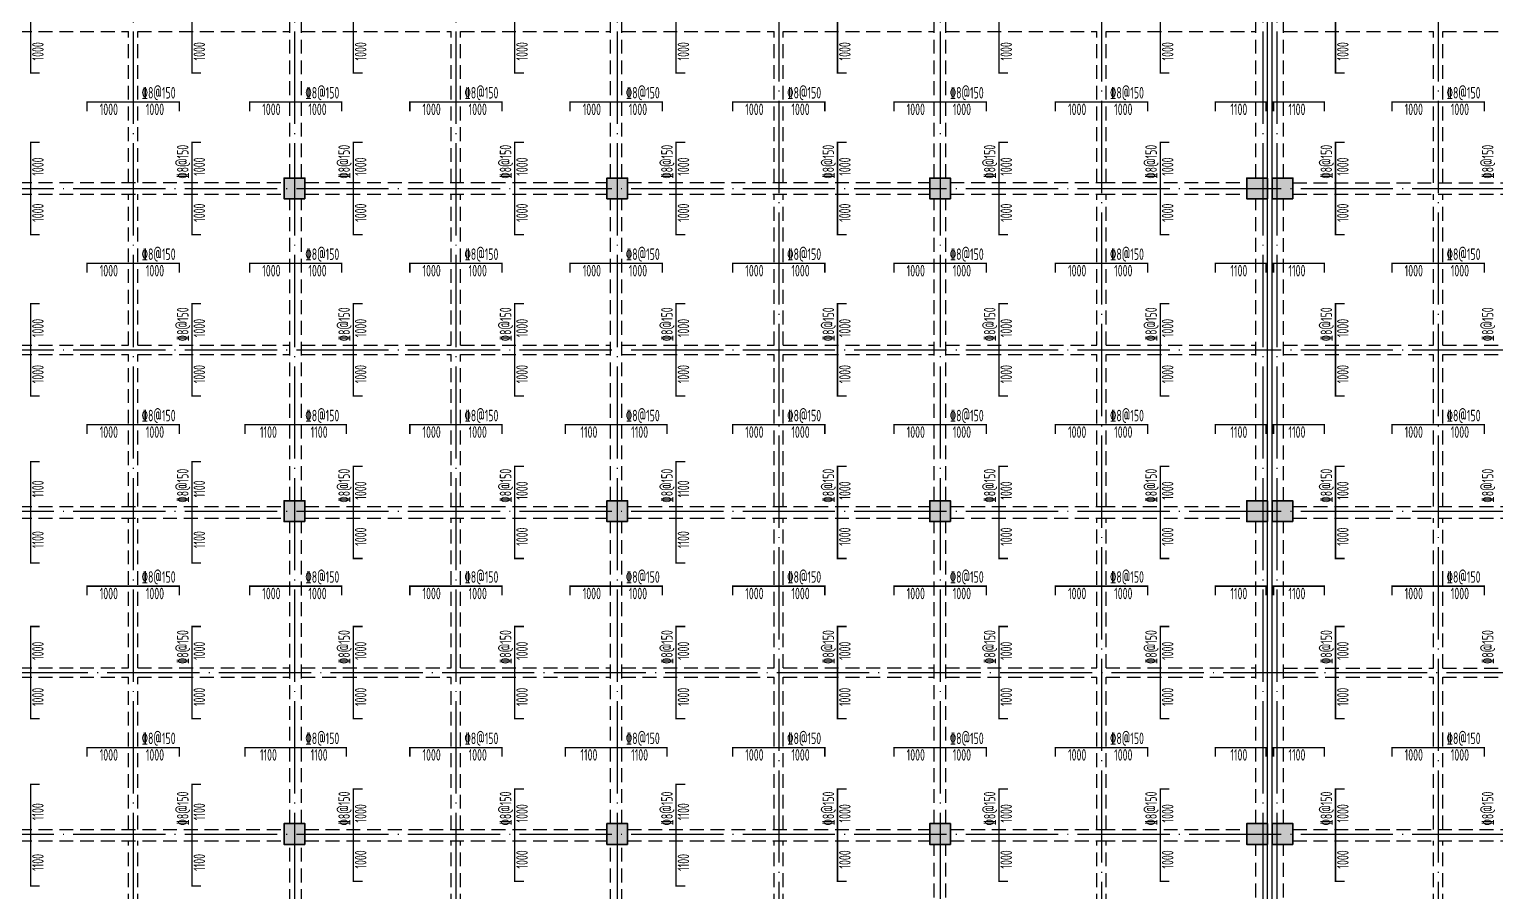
# Model space of a CAD drawing. Extents: x 8268344 to 8869063, y 669070 to 951310.
# Drawn here: x 8774892 to 8806692, y 913871 to 932571 of the extents above; entities that cross this region are included whole.
import ezdxf

# ---------------------------------------------------------------- set-up
doc = ezdxf.new("R2010")
doc.units = 0
doc.header["$LTSCALE"] = 1000
doc.linetypes.add('DASHED', pattern=[0.75, 0.5, -0.25])
doc.linetypes.add('DOTE', pattern=[2.42, 2, -0.2, 0.02, -0.2])
for name, color, linetype in [('BEAM', 4, 'DASHED'), ('BEAM_CON', 4, 'CONTINUOUS'), ('DOTE', 1, 'DOTE'), ('柱涂实', 54, 'CONTINUOUS'), ('楼板负筋文字', 7, 'CONTINUOUS')]:
    doc.layers.add(name, color=color, linetype=linetype)
for name, color, linetype, lineweight in [('柱', 2, 'CONTINUOUS', 35), ('楼板负筋标注', 84, 'CONTINUOUS', 25), ('楼板负筋钢筋', 1, 'CONTINUOUS', 35)]:
    doc.layers.add(name, color=color, linetype=linetype, lineweight=lineweight)
doc.styles.add('TSSD_REIN', font='Tssdeng.shx', dxfattribs={"width": 0.7, "bigfont": 'hztxt.shx'})

# ---------------------------------------------------------------- blocks, each defined once
blk = doc.blocks.new('2a')
at = {"layer": '柱涂实'}
for points in [[(9295488, 850459), (9295488, 850909), (9295038, 850909), (9295038, 850459)], [(9302488, 850459), (9302488, 850909), (9302038, 850909), (9302038, 850459)], [(9309488, 850459), (9309488, 850909), (9309038, 850909), (9309038, 850459)], [(9316363, 850459), (9316363, 850909), (9315913, 850909), (9315913, 850459)], [(9295488, 843459), (9295488, 843909), (9295038, 843909), (9295038, 843459)], [(9302488, 843459), (9302488, 843909), (9302038, 843909), (9302038, 843459)], [(9309488, 843459), (9309488, 843909), (9309038, 843909), (9309038, 843459)], [(9316363, 843459), (9316363, 843909), (9315913, 843909), (9315913, 843459)], [(9295488, 836459), (9295488, 836909), (9295038, 836909), (9295038, 836459)], [(9302488, 836459), (9302488, 836909), (9302038, 836909), (9302038, 836459)], [(9309488, 836459), (9309488, 836909), (9309038, 836909), (9309038, 836459)], [(9316363, 836459), (9316363, 836909), (9315913, 836909), (9315913, 836459)]]:
    blk.add_hatch(color=256, dxfattribs=at).paths.add_polyline_path(points)
at = {"layer": 'BEAM', "ltscale": 0.6}
for p, q in [((9295163, 850909), (9295163, 857459)), ((9295413, 850909), (9295413, 857459)), ((9302113, 850909), (9302113, 857459)), ((9302363, 850909), (9302363, 857459)), ((9309138, 850909), (9309138, 857459)), ((9309388, 850909), (9309388, 857459)), ((9316113, 850909), (9316113, 857459)), ((9288363, 854084), (9291663, 854084)), ((9291663, 850809), (9291663, 854084)), ((9291863, 854084), (9295163, 854084)), ((9291863, 850809), (9291863, 854084)), ((9295413, 854084), (9298663, 854084)), ((9298663, 850809), (9298663, 854084)), ((9298863, 854084), (9302113, 854084)), ((9298863, 850809), (9298863, 854084)), ((9302363, 854084), (9305663, 854084)), ((9305663, 850809), (9305663, 854084)), ((9305863, 854084), (9309138, 854084)), ((9305863, 850809), (9305863, 854084)), ((9309388, 854084), (9312663, 854084)), ((9312663, 850809), (9312663, 854084)), ((9312863, 854084), (9316113, 854084)), ((9312863, 850809), (9312863, 854084)), ((9288363, 850809), (9295038, 850809)), ((9295488, 850809), (9302038, 850809)), ((9302488, 850809), (9309038, 850809)), ((9309488, 850809), (9312763, 850809)), ((9312763, 850809), (9315913, 850809)), ((9288363, 850559), (9295038, 850559)), ((9291663, 847284), (9291663, 850559)), ((9291863, 847284), (9291863, 850559)), ((9295163, 843909), (9295163, 850459)), ((9295413, 843909), (9295413, 850459)), ((9295488, 850559), (9302038, 850559)), ((9298663, 847284), (9298663, 850559)), ((9298863, 847284), (9298863, 850559)), ((9302113, 843909), (9302113, 850459)), ((9302363, 843909), (9302363, 850459)), ((9302488, 850559), (9309038, 850559)), ((9305663, 847284), (9305663, 850559)), ((9305863, 847284), (9305863, 850559)), ((9309138, 843909), (9309138, 850459)), ((9309388, 843909), (9309388, 850459)), ((9309488, 850559), (9312763, 850559)), ((9312663, 847284), (9312663, 850559)), ((9312763, 850559), (9315913, 850559)), ((9312863, 847284), (9312863, 850559)), ((9316113, 843909), (9316113, 850459)), ((9288363, 847284), (9291663, 847284)), ((9291863, 847284), (9295163, 847284)), ((9295413, 847284), (9298663, 847284)), ((9298863, 847284), (9302113, 847284)), ((9302363, 847284), (9305663, 847284)), ((9305863, 847284), (9309138, 847284)), ((9309388, 847284), (9312663, 847284)), ((9312863, 847284), (9316113, 847284)), ((9288363, 847084), (9291663, 847084)), ((9291663, 843784), (9291663, 847084)), ((9291863, 847084), (9295163, 847084)), ((9291863, 843784), (9291863, 847084)), ((9295413, 847084), (9298663, 847084)), ((9298663, 843784), (9298663, 847084)), ((9298863, 847084), (9302113, 847084)), ((9298863, 843784), (9298863, 847084)), ((9302363, 847084), (9305663, 847084)), ((9305663, 843784), (9305663, 847084)), ((9305863, 847084), (9309138, 847084)), ((9305863, 843784), (9305863, 847084)), ((9309388, 847084), (9312663, 847084)), ((9312663, 843784), (9312663, 847084)), ((9312863, 847084), (9316113, 847084)), ((9312863, 843784), (9312863, 847084)), ((9288363, 843784), (9295038, 843784)), ((9295488, 843784), (9302038, 843784)), ((9302488, 843784), (9309038, 843784)), ((9309488, 843784), (9312763, 843784)), ((9312763, 843784), (9315913, 843784)), ((9288363, 843534), (9295038, 843534)), ((9291663, 840284), (9291663, 843534)), ((9291863, 840284), (9291863, 843534)), ((9295163, 836909), (9295163, 843459)), ((9295413, 836909), (9295413, 843459)), ((9295488, 843534), (9302038, 843534)), ((9298663, 840284), (9298663, 843534)), ((9298863, 840284), (9298863, 843534)), ((9302113, 836909), (9302113, 843459)), ((9302363, 836909), (9302363, 843459)), ((9302488, 843534), (9309038, 843534)), ((9305663, 840284), (9305663, 843534)), ((9305863, 840284), (9305863, 843534)), ((9309138, 836909), (9309138, 843459)), ((9309388, 836909), (9309388, 843459)), ((9309488, 843534), (9312763, 843534)), ((9312663, 840284), (9312663, 843534)), ((9312763, 843534), (9315913, 843534)), ((9312863, 840284), (9312863, 843534)), ((9316113, 836909), (9316113, 843459)), ((9288363, 840284), (9291663, 840284)), ((9291863, 840284), (9295163, 840284)), ((9295413, 840284), (9298663, 840284)), ((9298863, 840284), (9302113, 840284)), ((9302363, 840284), (9305663, 840284)), ((9305863, 840284), (9309138, 840284)), ((9309388, 840284), (9312663, 840284)), ((9312863, 840284), (9316113, 840284)), ((9288363, 840084), (9291663, 840084)), ((9291663, 836784), (9291663, 840084)), ((9291863, 840084), (9295163, 840084)), ((9291863, 836784), (9291863, 840084)), ((9295413, 840084), (9298663, 840084)), ((9298663, 836784), (9298663, 840084)), ((9298863, 840084), (9302113, 840084)), ((9298863, 836784), (9298863, 840084)), ((9302363, 840084), (9305663, 840084)), ((9305663, 836784), (9305663, 840084)), ((9305863, 840084), (9309138, 840084)), ((9305863, 836784), (9305863, 840084)), ((9309388, 840084), (9312663, 840084)), ((9312663, 836784), (9312663, 840084)), ((9312863, 840084), (9316113, 840084)), ((9312863, 836784), (9312863, 840084)), ((9288363, 836784), (9295038, 836784)), ((9295488, 836784), (9302038, 836784)), ((9302488, 836784), (9309038, 836784)), ((9309488, 836784), (9312763, 836784)), ((9312763, 836784), (9315913, 836784)), ((9288363, 836534), (9295038, 836534)), ((9291663, 833284), (9291663, 836534)), ((9291863, 833284), (9291863, 836534)), ((9295163, 829784), (9295163, 836459)), ((9295413, 829784), (9295413, 836459)), ((9295488, 836534), (9302038, 836534)), ((9298663, 833284), (9298663, 836534)), ((9298863, 833284), (9298863, 836534)), ((9302113, 829784), (9302113, 836459)), ((9302363, 829784), (9302363, 836459)), ((9302488, 836534), (9309038, 836534)), ((9305663, 833284), (9305663, 836534)), ((9305863, 833284), (9305863, 836534)), ((9309138, 829909), (9309138, 836459)), ((9309388, 829909), (9309388, 836459)), ((9309488, 836534), (9312763, 836534)), ((9312663, 833284), (9312663, 836534)), ((9312763, 836534), (9315913, 836534)), ((9312863, 833284), (9312863, 836534)), ((9316113, 829909), (9316113, 836459))]:
    blk.add_line(p, q, dxfattribs=at)
at = {"layer": 'BEAM_CON'}
for p, q in [((9316363, 850909), (9316363, 857459)), ((9316363, 843909), (9316363, 850459)), ((9316363, 836909), (9316363, 843459)), ((9316363, 829909), (9316363, 836459))]:
    blk.add_line(p, q, dxfattribs=at)
at = {"layer": '柱'}
for points in [[(9295488, 850459), (9295488, 850909), (9295038, 850909), (9295038, 850459)], [(9302488, 850459), (9302488, 850909), (9302038, 850909), (9302038, 850459)], [(9309488, 850459), (9309488, 850909), (9309038, 850909), (9309038, 850459)], [(9316363, 850459), (9316363, 850909), (9315913, 850909), (9315913, 850459)], [(9295488, 843459), (9295488, 843909), (9295038, 843909), (9295038, 843459)], [(9302488, 843459), (9302488, 843909), (9302038, 843909), (9302038, 843459)], [(9309488, 843459), (9309488, 843909), (9309038, 843909), (9309038, 843459)], [(9316363, 843459), (9316363, 843909), (9315913, 843909), (9315913, 843459)], [(9295488, 836459), (9295488, 836909), (9295038, 836909), (9295038, 836459)], [(9302488, 836459), (9302488, 836909), (9302038, 836909), (9302038, 836459)], [(9309488, 836459), (9309488, 836909), (9309038, 836909), (9309038, 836459)], [(9316363, 836459), (9316363, 836909), (9315913, 836909), (9315913, 836459)]]:
    blk.add_lwpolyline(points, close=True, dxfattribs=at)
at = {"layer": '柱涂实', "linetype": 'Continuous'}
for points in [[(9295488, 850459), (9295488, 850909), (9295038, 850909), (9295038, 850459)], [(9302488, 850459), (9302488, 850909), (9302038, 850909), (9302038, 850459)], [(9309488, 850459), (9309488, 850909), (9309038, 850909), (9309038, 850459)], [(9316363, 850459), (9316363, 850909), (9315913, 850909), (9315913, 850459)], [(9295488, 843459), (9295488, 843909), (9295038, 843909), (9295038, 843459)], [(9302488, 843459), (9302488, 843909), (9302038, 843909), (9302038, 843459)], [(9309488, 843459), (9309488, 843909), (9309038, 843909), (9309038, 843459)], [(9316363, 843459), (9316363, 843909), (9315913, 843909), (9315913, 843459)], [(9295488, 836459), (9295488, 836909), (9295038, 836909), (9295038, 836459)], [(9302488, 836459), (9302488, 836909), (9302038, 836909), (9302038, 836459)], [(9309488, 836459), (9309488, 836909), (9309038, 836909), (9309038, 836459)], [(9316363, 836459), (9316363, 836909), (9315913, 836909), (9315913, 836459)]]:
    blk.add_lwpolyline(points, close=True, dxfattribs=at)
blk = doc.blocks.new('2b')
at = {"layer": '柱涂实'}
for points in [[(9167461, 859608), (9167461, 860058), (9167011, 860058), (9167011, 859608)], [(9167461, 852608), (9167461, 853058), (9167011, 853058), (9167011, 852608)], [(9167461, 845608), (9167461, 846058), (9167011, 846058), (9167011, 845608)]]:
    blk.add_hatch(color=256, dxfattribs=at).paths.add_polyline_path(points)
at = {"layer": 'BEAM', "ltscale": 0.6}
for p, q in [((9167261, 860058), (9167261, 866608)), ((9167261, 863233), (9170511, 863233)), ((9170511, 859958), (9170511, 863233)), ((9170711, 863233), (9173986, 863233)), ((9170711, 859958), (9170711, 863233)), ((9167461, 859958), (9173886, 859958)), ((9167261, 853058), (9167261, 859608)), ((9167461, 859708), (9173886, 859708)), ((9170511, 856433), (9170511, 859708)), ((9170711, 856433), (9170711, 859708)), ((9167261, 856433), (9170511, 856433)), ((9170711, 856433), (9173986, 856433)), ((9167261, 856233), (9170511, 856233)), ((9170511, 852933), (9170511, 856233)), ((9170711, 856233), (9173986, 856233)), ((9170711, 852933), (9170711, 856233)), ((9167461, 852933), (9173886, 852933)), ((9167261, 846058), (9167261, 852608)), ((9167461, 852683), (9173886, 852683)), ((9170511, 849433), (9170511, 852683)), ((9170711, 849433), (9170711, 852683)), ((9167261, 849433), (9170511, 849433)), ((9170711, 849433), (9173986, 849433)), ((9167261, 849233), (9170511, 849233)), ((9170511, 845933), (9170511, 849233)), ((9170711, 849233), (9173986, 849233)), ((9170711, 845933), (9170711, 849233)), ((9167461, 845933), (9173886, 845933)), ((9167261, 839058), (9167261, 845608)), ((9167461, 845683), (9173886, 845683)), ((9170511, 842433), (9170511, 845683)), ((9170711, 842433), (9170711, 845683))]:
    blk.add_line(p, q, dxfattribs=at)
at = {"layer": 'BEAM_CON'}
for p, q in [((9167011, 860058), (9167011, 866608)), ((9167011, 853058), (9167011, 859608)), ((9167011, 846058), (9167011, 852608)), ((9167011, 839058), (9167011, 845608))]:
    blk.add_line(p, q, dxfattribs=at)
at = {"layer": '柱'}
for points in [[(9167461, 859608), (9167461, 860058), (9167011, 860058), (9167011, 859608)], [(9167461, 852608), (9167461, 853058), (9167011, 853058), (9167011, 852608)], [(9167461, 845608), (9167461, 846058), (9167011, 846058), (9167011, 845608)]]:
    blk.add_lwpolyline(points, close=True, dxfattribs=at)
at = {"layer": '柱涂实', "linetype": 'Continuous'}
for points in [[(9167461, 859608), (9167461, 860058), (9167011, 860058), (9167011, 859608)], [(9167461, 852608), (9167461, 853058), (9167011, 853058), (9167011, 852608)], [(9167461, 845608), (9167461, 846058), (9167011, 846058), (9167011, 845608)]]:
    blk.add_lwpolyline(points, close=True, dxfattribs=at)

msp = doc.modelspace()

# ---------------------------------------------------------------- linework, layer by layer
at = {"layer": 'DOTE'}
for p, q in [((8777143.8, 944621.4), (8777143.8, 908121.4)), ((8780643.8, 944621.4), (8780643.8, 899621.4)), ((8784143.8, 944621.4), (8784143.8, 904221.4)), ((8787643.8, 944621.4), (8787643.8, 899621.4)), ((8794643.8, 944621.4), (8794643.8, 899621.4)), ((8801643.8, 944621.4), (8801643.8, 899621.4)), ((8801643.8, 944621.4), (8801643.8, 899621.4)), ((8801943.8, 944621.4), (8801943.8, 899621.4)), ((8791143.8, 943121.4), (8791143.8, 899621.4)), ((8798143.8, 943121.4), (8798143.8, 899621.4)), ((8805443.8, 943121.4), (8805443.8, 899621.4)), ((8751643.8, 929121.4), (8853943.8, 929121.4)), ((8751643.8, 925621.4), (8850943.8, 925621.4)), ((8751643.8, 922121.4), (8853943.8, 922121.4)), ((8759643.8, 918621.4), (8853943.8, 918621.4)), ((8751643.8, 915121.4), (8853943.8, 915121.4))]:
    msp.add_line(p, q, dxfattribs=at)
at = {"layer": '楼板负筋钢筋', "const_width": 30}
for points in [[(8775118.8, 931621.4), (8774918.8, 931621.4), (8774918.8, 933621.4), (8775118.8, 933621.4)], [(8778618.8, 931621.4), (8778418.8, 931621.4), (8778418.8, 933621.4), (8778618.8, 933621.4)], [(8782118.8, 931621.4), (8781918.8, 931621.4), (8781918.8, 933621.4), (8782118.8, 933621.4)], [(8785618.8, 931621.4), (8785418.8, 931621.4), (8785418.8, 933621.4), (8785618.8, 933621.4)], [(8789118.8, 931621.4), (8788918.8, 931621.4), (8788918.8, 933621.4), (8789118.8, 933621.4)], [(8792618.8, 931621.4), (8792418.8, 931621.4), (8792418.8, 933621.4), (8792618.8, 933621.4)], [(8796118.8, 931621.4), (8795918.8, 931621.4), (8795918.8, 933621.4), (8796118.8, 933621.4)], [(8799618.8, 931621.4), (8799418.8, 931621.4), (8799418.8, 933621.4), (8799618.8, 933621.4)], [(8803418.8, 931621.4), (8803218.8, 931621.4), (8803218.8, 933621.4), (8803418.8, 933621.4)], [(8776143.8, 930796.4), (8776143.8, 930996.4), (8778143.8, 930996.4), (8778143.8, 930796.4)], [(8779668.8, 930796.4), (8779668.8, 930996.4), (8781668.8, 930996.4), (8781668.8, 930796.4)], [(8783143.8, 930796.4), (8783143.8, 930996.4), (8785143.8, 930996.4), (8785143.8, 930796.4)], [(8786618.8, 930796.4), (8786618.8, 930996.4), (8788618.8, 930996.4), (8788618.8, 930796.4)], [(8790143.8, 930796.4), (8790143.8, 930996.4), (8792143.8, 930996.4), (8792143.8, 930796.4)], [(8793643.8, 930796.4), (8793643.8, 930996.4), (8795643.8, 930996.4), (8795643.8, 930796.4)], [(8797143.8, 930796.4), (8797143.8, 930996.4), (8799143.8, 930996.4), (8799143.8, 930796.4)], [(8800613.8, 930796.4), (8800613.8, 930996.4), (8801713.8, 930996.4), (8801713.8, 930796.4)], [(8801873.8, 930796.4), (8801873.8, 930996.4), (8802973.8, 930996.4), (8802973.8, 930796.4)], [(8804443.8, 930796.4), (8804443.8, 930996.4), (8806443.8, 930996.4), (8806443.8, 930796.4)], [(8775118.8, 928121.4), (8774918.8, 928121.4), (8774918.8, 930121.4), (8775118.8, 930121.4)], [(8778618.8, 928121.4), (8778418.8, 928121.4), (8778418.8, 930121.4), (8778618.8, 930121.4)], [(8782118.8, 928121.4), (8781918.8, 928121.4), (8781918.8, 930121.4), (8782118.8, 930121.4)], [(8785618.8, 928121.4), (8785418.8, 928121.4), (8785418.8, 930121.4), (8785618.8, 930121.4)], [(8789118.8, 928121.4), (8788918.8, 928121.4), (8788918.8, 930121.4), (8789118.8, 930121.4)], [(8792618.8, 928121.4), (8792418.8, 928121.4), (8792418.8, 930121.4), (8792618.8, 930121.4)], [(8796118.8, 928121.4), (8795918.8, 928121.4), (8795918.8, 930121.4), (8796118.8, 930121.4)], [(8799618.8, 928121.4), (8799418.8, 928121.4), (8799418.8, 930121.4), (8799618.8, 930121.4)], [(8803418.8, 928121.4), (8803218.8, 928121.4), (8803218.8, 930121.4), (8803418.8, 930121.4)], [(8776143.8, 927296.4), (8776143.8, 927496.4), (8778143.8, 927496.4), (8778143.8, 927296.4)], [(8779668.8, 927296.4), (8779668.8, 927496.4), (8781668.8, 927496.4), (8781668.8, 927296.4)], [(8783143.8, 927296.4), (8783143.8, 927496.4), (8785143.8, 927496.4), (8785143.8, 927296.4)], [(8786618.8, 927296.4), (8786618.8, 927496.4), (8788618.8, 927496.4), (8788618.8, 927296.4)], [(8790143.8, 927296.4), (8790143.8, 927496.4), (8792143.8, 927496.4), (8792143.8, 927296.4)], [(8793643.8, 927296.4), (8793643.8, 927496.4), (8795643.8, 927496.4), (8795643.8, 927296.4)], [(8797143.8, 927296.4), (8797143.8, 927496.4), (8799143.8, 927496.4), (8799143.8, 927296.4)], [(8800613.8, 927296.4), (8800613.8, 927496.4), (8801713.8, 927496.4), (8801713.8, 927296.4)], [(8801873.8, 927296.4), (8801873.8, 927496.4), (8802973.8, 927496.4), (8802973.8, 927296.4)], [(8804443.8, 927296.4), (8804443.8, 927496.4), (8806443.8, 927496.4), (8806443.8, 927296.4)], [(8775118.8, 924621.4), (8774918.8, 924621.4), (8774918.8, 926621.4), (8775118.8, 926621.4)], [(8778618.8, 924621.4), (8778418.8, 924621.4), (8778418.8, 926621.4), (8778618.8, 926621.4)], [(8782118.8, 924621.4), (8781918.8, 924621.4), (8781918.8, 926621.4), (8782118.8, 926621.4)], [(8785618.8, 924621.4), (8785418.8, 924621.4), (8785418.8, 926621.4), (8785618.8, 926621.4)], [(8789118.8, 924621.4), (8788918.8, 924621.4), (8788918.8, 926621.4), (8789118.8, 926621.4)], [(8792618.8, 924621.4), (8792418.8, 924621.4), (8792418.8, 926621.4), (8792618.8, 926621.4)], [(8796118.8, 924621.4), (8795918.8, 924621.4), (8795918.8, 926621.4), (8796118.8, 926621.4)], [(8799618.8, 924621.4), (8799418.8, 924621.4), (8799418.8, 926621.4), (8799618.8, 926621.4)], [(8803418.8, 924621.4), (8803218.8, 924621.4), (8803218.8, 926621.4), (8803418.8, 926621.4)], [(8776143.8, 923796.4), (8776143.8, 923996.4), (8778143.8, 923996.4), (8778143.8, 923796.4)], [(8779568.8, 923796.4), (8779568.8, 923996.4), (8781768.8, 923996.4), (8781768.8, 923796.4)], [(8783143.8, 923796.4), (8783143.8, 923996.4), (8785143.8, 923996.4), (8785143.8, 923796.4)], [(8786518.8, 923796.4), (8786518.8, 923996.4), (8788718.8, 923996.4), (8788718.8, 923796.4)], [(8790143.8, 923796.4), (8790143.8, 923996.4), (8792143.8, 923996.4), (8792143.8, 923796.4)], [(8793643.8, 923796.4), (8793643.8, 923996.4), (8795643.8, 923996.4), (8795643.8, 923796.4)], [(8797143.8, 923796.4), (8797143.8, 923996.4), (8799143.8, 923996.4), (8799143.8, 923796.4)], [(8800613.8, 923796.4), (8800613.8, 923996.4), (8801713.8, 923996.4), (8801713.8, 923796.4)], [(8801873.8, 923796.4), (8801873.8, 923996.4), (8802973.8, 923996.4), (8802973.8, 923796.4)], [(8804443.8, 923796.4), (8804443.8, 923996.4), (8806443.8, 923996.4), (8806443.8, 923796.4)], [(8775118.8, 920996.4), (8774918.8, 920996.4), (8774918.8, 923196.4), (8775118.8, 923196.4)], [(8778618.8, 920996.4), (8778418.8, 920996.4), (8778418.8, 923196.4), (8778618.8, 923196.4)], [(8789118.8, 920996.4), (8788918.8, 920996.4), (8788918.8, 923196.4), (8789118.8, 923196.4)], [(8782118.8, 921096.4), (8781918.8, 921096.4), (8781918.8, 923096.4), (8782118.8, 923096.4)], [(8785618.8, 921096.4), (8785418.8, 921096.4), (8785418.8, 923096.4), (8785618.8, 923096.4)], [(8792618.8, 921096.4), (8792418.8, 921096.4), (8792418.8, 923096.4), (8792618.8, 923096.4)], [(8796118.8, 921096.4), (8795918.8, 921096.4), (8795918.8, 923096.4), (8796118.8, 923096.4)], [(8799618.8, 921096.4), (8799418.8, 921096.4), (8799418.8, 923096.4), (8799618.8, 923096.4)], [(8803418.8, 921096.4), (8803218.8, 921096.4), (8803218.8, 923096.4), (8803418.8, 923096.4)], [(8776143.8, 920296.4), (8776143.8, 920496.4), (8778143.8, 920496.4), (8778143.8, 920296.4)], [(8779668.8, 920296.4), (8779668.8, 920496.4), (8781668.8, 920496.4), (8781668.8, 920296.4)], [(8783143.8, 920296.4), (8783143.8, 920496.4), (8785143.8, 920496.4), (8785143.8, 920296.4)], [(8786618.8, 920296.4), (8786618.8, 920496.4), (8788618.8, 920496.4), (8788618.8, 920296.4)], [(8790143.8, 920296.4), (8790143.8, 920496.4), (8792143.8, 920496.4), (8792143.8, 920296.4)], [(8793643.8, 920296.4), (8793643.8, 920496.4), (8795643.8, 920496.4), (8795643.8, 920296.4)], [(8797143.8, 920296.4), (8797143.8, 920496.4), (8799143.8, 920496.4), (8799143.8, 920296.4)], [(8800613.8, 920296.4), (8800613.8, 920496.4), (8801713.8, 920496.4), (8801713.8, 920296.4)], [(8801873.8, 920296.4), (8801873.8, 920496.4), (8802973.8, 920496.4), (8802973.8, 920296.4)], [(8804443.8, 920296.4), (8804443.8, 920496.4), (8806443.8, 920496.4), (8806443.8, 920296.4)], [(8775118.8, 917621.4), (8774918.8, 917621.4), (8774918.8, 919621.4), (8775118.8, 919621.4)], [(8778618.8, 917621.4), (8778418.8, 917621.4), (8778418.8, 919621.4), (8778618.8, 919621.4)], [(8782118.8, 917621.4), (8781918.8, 917621.4), (8781918.8, 919621.4), (8782118.8, 919621.4)], [(8785618.8, 917621.4), (8785418.8, 917621.4), (8785418.8, 919621.4), (8785618.8, 919621.4)], [(8789118.8, 917621.4), (8788918.8, 917621.4), (8788918.8, 919621.4), (8789118.8, 919621.4)], [(8792618.8, 917621.4), (8792418.8, 917621.4), (8792418.8, 919621.4), (8792618.8, 919621.4)], [(8796118.8, 917621.4), (8795918.8, 917621.4), (8795918.8, 919621.4), (8796118.8, 919621.4)], [(8799618.8, 917621.4), (8799418.8, 917621.4), (8799418.8, 919621.4), (8799618.8, 919621.4)], [(8803418.8, 917621.4), (8803218.8, 917621.4), (8803218.8, 919621.4), (8803418.8, 919621.4)], [(8776143.8, 916796.4), (8776143.8, 916996.4), (8778143.8, 916996.4), (8778143.8, 916796.4)], [(8779568.8, 916796.4), (8779568.8, 916996.4), (8781768.8, 916996.4), (8781768.8, 916796.4)], [(8783143.8, 916796.4), (8783143.8, 916996.4), (8785143.8, 916996.4), (8785143.8, 916796.4)], [(8786518.8, 916796.4), (8786518.8, 916996.4), (8788718.8, 916996.4), (8788718.8, 916796.4)], [(8790143.8, 916796.4), (8790143.8, 916996.4), (8792143.8, 916996.4), (8792143.8, 916796.4)], [(8793643.8, 916796.4), (8793643.8, 916996.4), (8795643.8, 916996.4), (8795643.8, 916796.4)], [(8797143.8, 916796.4), (8797143.8, 916996.4), (8799143.8, 916996.4), (8799143.8, 916796.4)], [(8800613.8, 916796.4), (8800613.8, 916996.4), (8801713.8, 916996.4), (8801713.8, 916796.4)], [(8801873.8, 916796.4), (8801873.8, 916996.4), (8802973.8, 916996.4), (8802973.8, 916796.4)], [(8804443.8, 916796.4), (8804443.8, 916996.4), (8806443.8, 916996.4), (8806443.8, 916796.4)], [(8775118.8, 913996.4), (8774918.8, 913996.4), (8774918.8, 916196.4), (8775118.8, 916196.4)], [(8778618.8, 913996.4), (8778418.8, 913996.4), (8778418.8, 916196.4), (8778618.8, 916196.4)], [(8789118.8, 913996.4), (8788918.8, 913996.4), (8788918.8, 916196.4), (8789118.8, 916196.4)], [(8782118.8, 914096.4), (8781918.8, 914096.4), (8781918.8, 916096.4), (8782118.8, 916096.4)], [(8785618.8, 914096.4), (8785418.8, 914096.4), (8785418.8, 916096.4), (8785618.8, 916096.4)], [(8792618.8, 914096.4), (8792418.8, 914096.4), (8792418.8, 916096.4), (8792618.8, 916096.4)], [(8796118.8, 914096.4), (8795918.8, 914096.4), (8795918.8, 916096.4), (8796118.8, 916096.4)], [(8799618.8, 914096.4), (8799418.8, 914096.4), (8799418.8, 916096.4), (8799618.8, 916096.4)], [(8803418.8, 914096.4), (8803218.8, 914096.4), (8803218.8, 916096.4), (8803418.8, 916096.4)]]:
    msp.add_lwpolyline(points, dxfattribs=at)

# ---------------------------------------------------------------- block references
at = {"layer": '柱涂实'}
for name, p in [('2a', (-514619.7, 78437.5)), ('2b', (-365167.2, 69288.1))]:
    msp.add_blockref(name, p, dxfattribs=at)

# ---------------------------------------------------------------- texts
at = {"layer": '楼板负筋文字', "style": 'TSSD_REIN', "width": 0.65}
for p in [(8777327.5, 931070.5), (8780877.5, 931070.5), (8784327.5, 931070.5), (8787827.5, 931070.5), (8791327.5, 931070.5), (8794852.5, 931070.5), (8798327.5, 931070.5), (8805627.5, 931070.5), (8777327.5, 927570.5), (8780877.5, 927570.5), (8784327.5, 927570.5), (8787827.5, 927570.5), (8791327.5, 927570.5), (8794852.5, 927570.5), (8798327.5, 927570.5), (8805627.5, 927570.5), (8777327.5, 924070.5), (8780877.5, 924070.5), (8784327.5, 924070.5), (8787827.5, 924070.5), (8791327.5, 924070.5), (8794852.5, 924070.5), (8798327.5, 924070.5), (8805627.5, 924070.5), (8777327.5, 920570.5), (8780877.5, 920570.5), (8784327.5, 920570.5), (8787827.5, 920570.5), (8791327.5, 920570.5), (8794852.5, 920570.5), (8798327.5, 920570.5), (8805627.5, 920570.5), (8777327.5, 917070.5), (8780877.5, 917070.5), (8784327.5, 917070.5), (8787827.5, 917070.5), (8791327.5, 917070.5), (8794852.5, 917070.5), (8798327.5, 917070.5), (8805627.5, 917070.5)]:
    msp.add_text('%%1328@150', height=250, dxfattribs=at).set_placement(p)
for p in [(8778344.7, 929330.2), (8781844.7, 929330.2), (8785344.7, 929330.2), (8788844.7, 929330.2), (8792344.7, 929330.2), (8795844.7, 929330.2), (8799344.7, 929330.2), (8803144.7, 929330.2), (8806644.7, 929330.2), (8778344.7, 925805.2), (8781844.7, 925805.2), (8785344.7, 925805.2), (8788844.7, 925805.2), (8792344.7, 925805.2), (8795844.7, 925805.2), (8799344.7, 925805.2), (8803144.7, 925805.2), (8806644.7, 925805.2), (8778344.7, 922305.2), (8781844.7, 922305.2), (8785344.7, 922305.2), (8788844.7, 922305.2), (8792344.7, 922305.2), (8795844.7, 922305.2), (8799344.7, 922305.2), (8803144.7, 922305.2), (8806644.7, 922305.2), (8778344.7, 918805.2), (8781844.7, 918805.2), (8785344.7, 918805.2), (8788844.7, 918805.2), (8792344.7, 918805.2), (8795844.7, 918805.2), (8799344.7, 918805.2), (8803144.7, 918805.2), (8806644.7, 918805.2), (8778344.7, 915305.2), (8781844.7, 915305.2), (8785344.7, 915305.2), (8788844.7, 915305.2), (8792344.7, 915305.2), (8795844.7, 915305.2), (8799344.7, 915305.2), (8803144.7, 915305.2), (8806644.7, 915305.2)]:
    msp.add_text('%%1328@150', height=250, rotation=450, dxfattribs=at).set_placement(p)
at = {"layer": '楼板负筋标注', "style": 'TSSD_REIN', "width": 0.65}
for s, p in [('1000', (8775202.9, 931896.4)), ('1000', (8778702.9, 931896.4)), ('1000', (8782202.9, 931896.4)), ('1000', (8785702.9, 931896.4)), ('1000', (8789202.9, 931896.4)), ('1000', (8792702.9, 931896.4)), ('1000', (8796202.9, 931896.4)), ('1000', (8799702.9, 931896.4)), ('1000', (8803502.9, 931896.4)), ('1000', (8775202.9, 929396.4)), ('1000', (8778702.9, 929396.4)), ('1000', (8782202.9, 929396.4)), ('1000', (8785702.9, 929396.4)), ('1000', (8789202.9, 929396.4)), ('1000', (8792702.9, 929396.4)), ('1000', (8796202.9, 929396.4)), ('1000', (8799702.9, 929396.4)), ('1000', (8803502.9, 929396.4)), ('1000', (8775202.9, 928396.4)), ('1000', (8778702.9, 928396.4)), ('1000', (8782202.9, 928396.4)), ('1000', (8785702.9, 928396.4)), ('1000', (8789202.9, 928396.4)), ('1000', (8792702.9, 928396.4)), ('1000', (8796202.9, 928396.4)), ('1000', (8799702.9, 928396.4)), ('1000', (8803502.9, 928396.4)), ('1000', (8775202.9, 925896.4)), ('1000', (8778702.9, 925896.4)), ('1000', (8782202.9, 925896.4)), ('1000', (8785702.9, 925896.4)), ('1000', (8789202.9, 925896.4)), ('1000', (8792702.9, 925896.4)), ('1000', (8796202.9, 925896.4)), ('1000', (8799702.9, 925896.4)), ('1000', (8803502.9, 925896.4)), ('1000', (8775202.9, 924896.4)), ('1000', (8778702.9, 924896.4)), ('1000', (8782202.9, 924896.4)), ('1000', (8785702.9, 924896.4)), ('1000', (8789202.9, 924896.4)), ('1000', (8792702.9, 924896.4)), ('1000', (8796202.9, 924896.4)), ('1000', (8799702.9, 924896.4)), ('1000', (8803502.9, 924896.4)), ('1100', (8775202.9, 922421.4)), ('1100', (8778702.9, 922421.4)), ('1000', (8782202.9, 922371.4)), ('1000', (8785702.9, 922371.4)), ('1100', (8789202.9, 922421.4)), ('1000', (8792702.9, 922371.4)), ('1000', (8796202.9, 922371.4)), ('1000', (8799702.9, 922371.4)), ('1000', (8803502.9, 922371.4)), ('1100', (8775202.9, 921321.4)), ('1100', (8778702.9, 921321.4)), ('1000', (8782202.9, 921371.4)), ('1000', (8785702.9, 921371.4)), ('1100', (8789202.9, 921321.4)), ('1000', (8792702.9, 921371.4)), ('1000', (8796202.9, 921371.4)), ('1000', (8799702.9, 921371.4)), ('1000', (8803502.9, 921371.4)), ('1000', (8775202.9, 918896.4)), ('1000', (8778702.9, 918896.4)), ('1000', (8782202.9, 918896.4)), ('1000', (8785702.9, 918896.4)), ('1000', (8789202.9, 918896.4)), ('1000', (8792702.9, 918896.4)), ('1000', (8796202.9, 918896.4)), ('1000', (8799702.9, 918896.4)), ('1000', (8803502.9, 918896.4)), ('1000', (8775202.9, 917896.4)), ('1000', (8778702.9, 917896.4)), ('1000', (8782202.9, 917896.4)), ('1000', (8785702.9, 917896.4)), ('1000', (8789202.9, 917896.4)), ('1000', (8792702.9, 917896.4)), ('1000', (8796202.9, 917896.4)), ('1000', (8799702.9, 917896.4)), ('1000', (8803502.9, 917896.4)), ('1100', (8775202.9, 915421.4)), ('1100', (8778702.9, 915421.4)), ('1000', (8782202.9, 915371.4)), ('1000', (8785702.9, 915371.4)), ('1100', (8789202.9, 915421.4)), ('1000', (8792702.9, 915371.4)), ('1000', (8796202.9, 915371.4)), ('1000', (8799702.9, 915371.4)), ('1000', (8803502.9, 915371.4)), ('1100', (8775202.9, 914321.4)), ('1100', (8778702.9, 914321.4)), ('1000', (8782202.9, 914371.4)), ('1000', (8785702.9, 914371.4)), ('1100', (8789202.9, 914321.4)), ('1000', (8792702.9, 914371.4)), ('1000', (8796202.9, 914371.4)), ('1000', (8799702.9, 914371.4)), ('1000', (8803502.9, 914371.4))]:
    msp.add_text(s, height=250, rotation=90, dxfattribs=at).set_placement(p)
for s, p in [('1000', (8776418.8, 930712.3)), ('1000', (8777418.8, 930712.3)), ('1000', (8779943.8, 930712.3)), ('1000', (8780943.8, 930712.3)), ('1000', (8783418.8, 930712.3)), ('1000', (8784418.8, 930712.3)), ('1000', (8786893.8, 930712.3)), ('1000', (8787893.8, 930712.3)), ('1000', (8790418.8, 930712.3)), ('1000', (8791418.8, 930712.3)), ('1000', (8793918.8, 930712.3)), ('1000', (8794918.8, 930712.3)), ('1000', (8797418.8, 930712.3)), ('1000', (8798418.8, 930712.3)), ('1100', (8800938.8, 930712.3)), ('1100', (8802198.8, 930712.3)), ('1000', (8804718.8, 930712.3)), ('1000', (8805718.8, 930712.3)), ('1000', (8776418.8, 927212.3)), ('1000', (8777418.8, 927212.3)), ('1000', (8779943.8, 927212.3)), ('1000', (8780943.8, 927212.3)), ('1000', (8783418.8, 927212.3)), ('1000', (8784418.8, 927212.3)), ('1000', (8786893.8, 927212.3)), ('1000', (8787893.8, 927212.3)), ('1000', (8790418.8, 927212.3)), ('1000', (8791418.8, 927212.3)), ('1000', (8793918.8, 927212.3)), ('1000', (8794918.8, 927212.3)), ('1000', (8797418.8, 927212.3)), ('1000', (8798418.8, 927212.3)), ('1100', (8800938.8, 927212.3)), ('1100', (8802198.8, 927212.3)), ('1000', (8804718.8, 927212.3)), ('1000', (8805718.8, 927212.3)), ('1000', (8776418.8, 923712.3)), ('1000', (8777418.8, 923712.3)), ('1100', (8779893.8, 923712.3)), ('1100', (8780993.8, 923712.3)), ('1000', (8783418.8, 923712.3)), ('1000', (8784418.8, 923712.3)), ('1100', (8786843.8, 923712.3)), ('1100', (8787943.8, 923712.3)), ('1000', (8790418.8, 923712.3)), ('1000', (8791418.8, 923712.3)), ('1000', (8793918.8, 923712.3)), ('1000', (8794918.8, 923712.3)), ('1000', (8797418.8, 923712.3)), ('1000', (8798418.8, 923712.3)), ('1100', (8800938.8, 923712.3)), ('1100', (8802198.8, 923712.3)), ('1000', (8804718.8, 923712.3)), ('1000', (8805718.8, 923712.3)), ('1000', (8776418.8, 920212.3)), ('1000', (8777418.8, 920212.3)), ('1000', (8779943.8, 920212.3)), ('1000', (8780943.8, 920212.3)), ('1000', (8783418.8, 920212.3)), ('1000', (8784418.8, 920212.3)), ('1000', (8786893.8, 920212.3)), ('1000', (8787893.8, 920212.3)), ('1000', (8790418.8, 920212.3)), ('1000', (8791418.8, 920212.3)), ('1000', (8793918.8, 920212.3)), ('1000', (8794918.8, 920212.3)), ('1000', (8797418.8, 920212.3)), ('1000', (8798418.8, 920212.3)), ('1100', (8800938.8, 920212.3)), ('1100', (8802198.8, 920212.3)), ('1000', (8804718.8, 920212.3)), ('1000', (8805718.8, 920212.3)), ('1000', (8776418.8, 916712.3)), ('1000', (8777418.8, 916712.3)), ('1100', (8779893.8, 916712.3)), ('1100', (8780993.8, 916712.3)), ('1000', (8783418.8, 916712.3)), ('1000', (8784418.8, 916712.3)), ('1100', (8786843.8, 916712.3)), ('1100', (8787943.8, 916712.3)), ('1000', (8790418.8, 916712.3)), ('1000', (8791418.8, 916712.3)), ('1000', (8793918.8, 916712.3)), ('1000', (8794918.8, 916712.3)), ('1000', (8797418.8, 916712.3)), ('1000', (8798418.8, 916712.3)), ('1100', (8800938.8, 916712.3)), ('1100', (8802198.8, 916712.3)), ('1000', (8804718.8, 916712.3)), ('1000', (8805718.8, 916712.3))]:
    msp.add_text(s, height=250, dxfattribs=at).set_placement(p)

doc.saveas('drawing.dxf')
